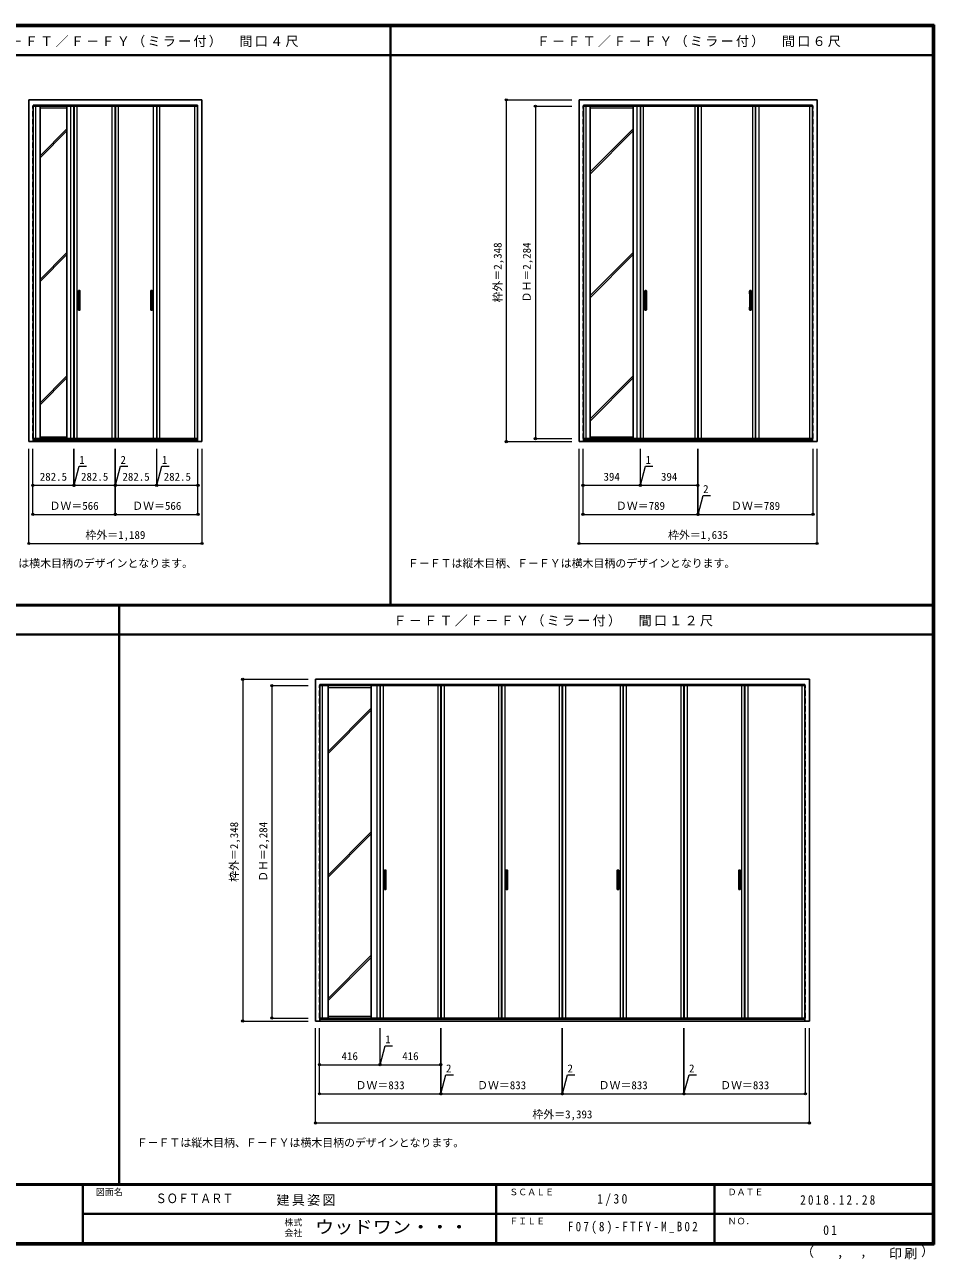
# Model space of a CAD drawing. Units: millimetres, scale not verified. Extents: x -6000 to 5700, y -4307 to 4175.
# Drawn here: x -549 to 5700, y -4307 to 4175 of the extents above; entities that cross this region are included whole.
import ezdxf
from ezdxf.enums import TextEntityAlignment as Align

# ---------------------------------------------------------------- set-up
doc = ezdxf.new("R2010")
doc.units = ezdxf.units.MM
doc.header["$LTSCALE"] = 30
doc.header["$PDMODE"] = 32
doc.header["$PDSIZE"] = 15
doc.linetypes.add('DASHED1', pattern=[1.8, 1.2, -0.6])
for name, color, linetype, lineweight in [('0-2_扉', 3, 'Continuous', 25), ('0-3_仕上げ', 7, 'Continuous', 18), ('0-4_枠', 3, 'Continuous', 25), ('0-7_取手GEK', 7, 'Continuous', 18), ('0-B_寸法', 7, 'Continuous', 9), ('0-C_ハッチ', 4, 'Continuous', 9), ('F-1_枠', 6, 'Continuous', 40)]:
    doc.layers.add(name, color=color, linetype=linetype, lineweight=lineweight)
doc.layers.add('0-A_文字', color=7, linetype='Continuous')
doc.layers.add('F-A_文字', color=7, linetype='Continuous')
doc.styles.add('HG明朝B', font='')
doc.styles.add('ＭＳ ゴシック', font='')
doc.styles.get('HG明朝B').set_extended_font_data('HG明朝B')
doc.styles.get('ＭＳ ゴシック').set_extended_font_data('MS Gothic')

msp = doc.modelspace()

# ---------------------------------------------------------------- linework, layer by layer
at = {"layer": '0-2_扉', "color": 4, "linetype": 'DASHED1', "lineweight": 9}
for p, q in [((-493, 1331), (-493, 3615)), ((-490.5, 3615), (-493, 3615)), ((638.5, 3615), (641, 3615)), ((641, 1331), (641, 3615)), ((3286.67, 1331), (3286.67, 3615)), ((3289.17, 3615), (3286.67, 3615)), ((4864.17, 3615), (4866.67, 3615)), ((4866.67, 1331), (4866.67, 3615)), ((-490.5, 1331), (-493, 1331)), ((638.5, 1331), (641, 1331)), ((3289.17, 1331), (3286.67, 1331)), ((4864.17, 1331), (4866.67, 1331)), ((1476, -2649.5), (1476, -365.5)), ((1478.5, -365.5), (1476, -365.5)), ((4811.5, -365.5), (4814, -365.5)), ((4814, -2649.5), (4814, -365.5)), ((1478.5, -2649.5), (1476, -2649.5)), ((4811.5, -2649.5), (4814, -2649.5))]:
    msp.add_line(p, q, dxfattribs=at)
at = {"layer": '0-2_扉'}
for p, q in [((-490.5, 3615), (-210.5, 3615)), ((-210.5, 1331), (-210.5, 3615)), ((73, 3615), (73, 1331)), ((75, 3615), (357.5, 3615)), ((75, 3615), (75, 1331)), ((357.5, 3615), (357.5, 1331)), ((358.5, 3615), (638.5, 3615)), ((358.5, 3615), (358.5, 1331)), ((3289.17, 3615), (3680.67, 3615)), ((3680.67, 1331), (3680.67, 3615)), ((3681.67, 3615), (4075.67, 3615)), ((3681.67, 1331), (3681.67, 3615)), ((4075.67, 3615), (4075.67, 1331)), ((4077.67, 3615), (4471.67, 3615)), ((4077.67, 3615), (4077.67, 1331)), ((4471.67, 3615), (4471.67, 1331)), ((4472.67, 3615), (4864.17, 3615)), ((4472.67, 3615), (4472.67, 1331)), ((-490.5, 1331), (-210.5, 1331)), ((-209.5, 1331), (73, 1331)), ((75, 1331), (357.5, 1331)), ((358.5, 1331), (638.5, 1331)), ((3289.17, 1331), (3680.67, 1331)), ((3681.67, 1331), (4075.67, 1331)), ((4077.67, 1331), (4471.67, 1331)), ((4472.67, 1331), (4864.17, 1331)), ((1478.5, -365.5), (1892, -365.5)), ((1892, -365.5), (1892, -2649.5)), ((1893, -365.5), (2309, -365.5)), ((1893, -365.5), (1893, -2649.5)), ((2309, -365.5), (2309, -2649.5)), ((2311, -365.5), (2727, -365.5)), ((2311, -365.5), (2311, -2649.5)), ((2727, -365.5), (2727, -2649.5)), ((2728, -365.5), (3144, -365.5)), ((2728, -365.5), (2728, -2649.5)), ((3144, -365.5), (3144, -2649.5)), ((3146, -365.5), (3146, -2649.5)), ((3146, -365.5), (3562, -365.5)), ((3562, -365.5), (3562, -2649.5)), ((3563, -365.5), (3979, -365.5)), ((3563, -365.5), (3563, -2649.5)), ((3979, -365.5), (3979, -2649.5)), ((3981, -365.5), (4397, -365.5)), ((3981, -365.5), (3981, -2649.5)), ((4397, -365.5), (4397, -2649.5)), ((4398, -365.5), (4398, -2649.5)), ((4398, -365.5), (4811.5, -365.5)), ((1478.5, -2649.5), (1892, -2649.5)), ((1893, -2649.5), (2309, -2649.5)), ((2311, -2649.5), (2727, -2649.5)), ((2728, -2649.5), (3144, -2649.5)), ((3146, -2649.5), (3562, -2649.5)), ((3563, -2649.5), (3979, -2649.5)), ((3981, -2649.5), (4397, -2649.5)), ((4398, -2649.5), (4811.5, -2649.5))]:
    msp.add_line(p, q, dxfattribs=at)
msp.add_lwpolyline([(-209.5, 1331), (-209.5, 3615), (73, 3615)], dxfattribs=at)
at = {"layer": '0-3_仕上げ'}
for p, q in [((-472, 1331), (-472, 3615)), ((-444, 3603), (-259.5, 3603)), ((-231.5, 1331), (-231.5, 3615)), ((-188.5, 1331), (-188.5, 3615)), ((52, 1331), (52, 3615)), ((96, 1331), (96, 3615)), ((336.5, 1331), (336.5, 3615)), ((379.5, 1331), (379.5, 3615)), ((620, 1331), (620, 3615)), ((3307.67, 1331), (3307.67, 3615)), ((3335.67, 3603), (3631.67, 3603)), ((3659.67, 1331), (3659.67, 3615)), ((3702.67, 1331), (3702.67, 3615)), ((4054.67, 3615), (4054.67, 1331)), ((4098.67, 3615), (4098.67, 1331)), ((4450.67, 3615), (4450.67, 1331)), ((4493.67, 3615), (4493.67, 1331)), ((4845.67, 1331), (4845.67, 3615)), ((-444, 1343), (-259.5, 1343)), ((3335.67, 1343), (3631.67, 1343)), ((1497, -2649.5), (1497, -365.5)), ((1536, -377.5), (1832, -377.5)), ((1871, -365.5), (1871, -2649.5)), ((1914, -365.5), (1914, -2649.5)), ((2288, -365.5), (2288, -2649.5)), ((2332, -365.5), (2332, -2649.5)), ((2706, -365.5), (2706, -2649.5)), ((2749, -365.5), (2749, -2649.5)), ((3123, -365.5), (3123, -2649.5)), ((3167, -365.5), (3167, -2649.5)), ((3541, -365.5), (3541, -2649.5)), ((3584, -365.5), (3584, -2649.5)), ((3958, -365.5), (3958, -2649.5)), ((4002, -365.5), (4002, -2649.5)), ((4376, -365.5), (4376, -2649.5)), ((4419, -365.5), (4419, -2649.5)), ((4793, -2649.5), (4793, -365.5)), ((1536, -2637.5), (1832, -2637.5))]:
    msp.add_line(p, q, dxfattribs=at)
at = {"layer": '0-3_仕上げ', "color": 3, "lineweight": 25}
for p, q in [((-444, 1331), (-444, 3615)), ((-259.5, 1331), (-259.5, 3615)), ((3335.67, 1331), (3335.67, 3615)), ((3631.67, 1331), (3631.67, 3615)), ((1536, -2649.5), (1536, -365.5)), ((1832, -2649.5), (1832, -365.5))]:
    msp.add_line(p, q, dxfattribs=at)
at = {"layer": '0-4_枠'}
for p, q in [((-520.5, 3658.5), (668.5, 3658.5)), ((-520.5, 1310.5), (-520.5, 3658.5)), ((668.5, 1310.5), (668.5, 3658.5)), ((3259.17, 1310.5), (3259.17, 3658.5)), ((3259.17, 3658.5), (4894.17, 3658.5)), ((4894.17, 1310.5), (4894.17, 3658.5)), ((-490.5, 3622.5), (638.5, 3622.5)), ((-490.5, 1310.5), (-490.5, 3622.5)), ((638.5, 1310.5), (638.5, 3622.5)), ((3289.17, 1310.5), (3289.17, 3622.5)), ((3289.17, 3622.5), (4864.17, 3622.5)), ((4864.17, 1310.5), (4864.17, 3622.5)), ((-520.5, 1310.5), (668.5, 1310.5)), ((-490.5, 1322.5), (638.5, 1322.5)), ((3259.17, 1310.5), (4894.17, 1310.5)), ((3289.17, 1322.5), (4864.17, 1322.5)), ((1448.5, -2670), (1448.5, -322)), ((1448.5, -322), (4841.5, -322)), ((4841.5, -2670), (4841.5, -322)), ((1478.5, -2670), (1478.5, -358)), ((1478.5, -358), (4811.5, -358)), ((4811.5, -2670), (4811.5, -358)), ((1448.5, -2670), (4841.5, -2670)), ((1478.5, -2658), (4811.5, -2658))]:
    msp.add_line(p, q, dxfattribs=at)
at = {"layer": '0-7_取手GEK'}
for p, q in [((-180.5, 2327), (-180.5, 2345)), ((-168.5, 2327), (-168.5, 2345)), ((316.5, 2327), (316.5, 2345)), ((328.5, 2327), (328.5, 2345)), ((3710.67, 2327), (3710.67, 2345)), ((3722.67, 2327), (3722.67, 2345)), ((4430.67, 2327), (4430.67, 2345)), ((4442.67, 2327), (4442.67, 2345)), ((-180.5, 2217), (-180.5, 2235)), ((-168.5, 2217), (-168.5, 2235)), ((316.5, 2217), (316.5, 2235)), ((328.5, 2217), (328.5, 2235)), ((3710.67, 2217), (3710.67, 2235)), ((3722.67, 2217), (3722.67, 2235)), ((4430.67, 2217), (4430.67, 2235)), ((4442.67, 2217), (4442.67, 2235)), ((1922, -1653.5), (1922, -1635.5)), ((1934, -1653.5), (1934, -1635.5)), ((2757, -1653.5), (2757, -1635.5)), ((2769, -1653.5), (2769, -1635.5)), ((3521, -1653.5), (3521, -1635.5)), ((3533, -1653.5), (3533, -1635.5)), ((4356, -1653.5), (4356, -1635.5)), ((4368, -1653.5), (4368, -1635.5)), ((1922, -1763.5), (1922, -1745.5)), ((1934, -1763.5), (1934, -1745.5)), ((2757, -1763.5), (2757, -1745.5)), ((2769, -1763.5), (2769, -1745.5)), ((3521, -1763.5), (3521, -1745.5)), ((3533, -1763.5), (3533, -1745.5)), ((4356, -1763.5), (4356, -1745.5)), ((4368, -1763.5), (4368, -1745.5))]:
    msp.add_line(p, q, dxfattribs=at)
at = {"layer": '0-7_取手GEK', "color": 3, "lineweight": 25}
for p, q in [((-179.5, 2215), (-179.5, 2347)), ((-170.5, 2348), (-178.5, 2348)), ((-169.5, 2215), (-169.5, 2347)), ((317.5, 2215), (317.5, 2347)), ((326.5, 2348), (318.5, 2348)), ((327.5, 2215), (327.5, 2347)), ((3711.67, 2215), (3711.67, 2347)), ((3720.67, 2348), (3712.67, 2348)), ((3721.67, 2215), (3721.67, 2347)), ((4431.67, 2215), (4431.67, 2347)), ((4440.67, 2348), (4432.67, 2348)), ((4441.67, 2215), (4441.67, 2347)), ((-178.5, 2214), (-170.5, 2214)), ((318.5, 2214), (326.5, 2214)), ((3712.67, 2214), (3720.67, 2214)), ((4432.67, 2214), (4440.67, 2214)), ((1923, -1765.5), (1923, -1633.5)), ((1932, -1632.5), (1924, -1632.5)), ((1933, -1765.5), (1933, -1633.5)), ((2758, -1765.5), (2758, -1633.5)), ((2767, -1632.5), (2759, -1632.5)), ((2768, -1765.5), (2768, -1633.5)), ((3522, -1765.5), (3522, -1633.5)), ((3531, -1632.5), (3523, -1632.5)), ((3532, -1765.5), (3532, -1633.5)), ((4357, -1765.5), (4357, -1633.5)), ((4366, -1632.5), (4358, -1632.5)), ((4367, -1765.5), (4367, -1633.5)), ((1924, -1766.5), (1932, -1766.5)), ((2759, -1766.5), (2767, -1766.5)), ((3523, -1766.5), (3531, -1766.5)), ((4358, -1766.5), (4366, -1766.5))]:
    msp.add_line(p, q, dxfattribs=at)
at = {"layer": '0-7_取手GEK'}
for centre, start, end in [((-179.5, 2345), 90, 180), ((-179.5, 2327), 180, 270), ((-169.5, 2345), 0, 90), ((-169.5, 2327), 270, 0), ((317.5, 2345), 90, 180), ((317.5, 2327), 180, 270), ((327.5, 2345), 0, 90), ((327.5, 2327), 270, 0), ((3711.67, 2345), 90, 180), ((3711.67, 2327), 180, 270), ((3721.67, 2345), 0, 90), ((3721.67, 2327), 270, 0), ((4431.67, 2345), 90, 180), ((4431.67, 2327), 180, 270), ((4441.67, 2345), 0, 90), ((4441.67, 2327), 270, 0), ((-179.5, 2235), 90, 180), ((-179.5, 2217), 180, 270), ((-169.5, 2235), 0, 90), ((-169.5, 2217), 270, 0), ((317.5, 2235), 90, 180), ((317.5, 2217), 180, 270), ((327.5, 2235), 0, 90), ((327.5, 2217), 270, 0), ((3711.67, 2235), 90, 180), ((3711.67, 2217), 180, 270), ((3721.67, 2235), 0, 90), ((3721.67, 2217), 270, 0), ((4431.67, 2235), 90, 180), ((4431.67, 2217), 180, 270), ((4441.67, 2235), 0, 90), ((4441.67, 2217), 270, 0), ((1923, -1635.5), 90, 180), ((1923, -1653.5), 180, 270), ((1933, -1635.5), 0, 90), ((1933, -1653.5), 270, 0), ((2758, -1635.5), 90, 180), ((2758, -1653.5), 180, 270), ((2768, -1635.5), 0, 90), ((2768, -1653.5), 270, 0), ((3522, -1635.5), 90, 180), ((3522, -1653.5), 180, 270), ((3532, -1635.5), 0, 90), ((3532, -1653.5), 270, 0), ((4357, -1635.5), 90, 180), ((4357, -1653.5), 180, 270), ((4367, -1635.5), 0, 90), ((4367, -1653.5), 270, 0), ((1923, -1745.5), 90, 180), ((1923, -1763.5), 180, 270), ((1933, -1745.5), 0, 90), ((1933, -1763.5), 270, 0), ((2758, -1745.5), 90, 180), ((2758, -1763.5), 180, 270), ((2768, -1745.5), 0, 90), ((2768, -1763.5), 270, 0), ((3522, -1745.5), 90, 180), ((3522, -1763.5), 180, 270), ((3532, -1745.5), 0, 90), ((3532, -1763.5), 270, 0), ((4357, -1745.5), 90, 180), ((4357, -1763.5), 180, 270), ((4367, -1745.5), 0, 90), ((4367, -1763.5), 270, 0)]:
    msp.add_arc(centre, 1, start, end, dxfattribs=at)
at = {"layer": '0-7_取手GEK', "color": 3, "lineweight": 25}
for centre, start, end in [((-178.5, 2347), 90, 180), ((-170.5, 2347), 0, 90), ((318.5, 2347), 90, 180), ((326.5, 2347), 0, 90), ((3712.67, 2347), 90, 180), ((3720.67, 2347), 0, 90), ((4432.67, 2347), 90, 180), ((4440.67, 2347), 0, 90), ((-178.5, 2215), 180, 270), ((-170.5, 2215), 270, 0), ((318.5, 2215), 180, 270), ((326.5, 2215), 270, 0), ((3712.67, 2215), 180, 270), ((3720.67, 2215), 270, 0), ((4432.67, 2215), 180, 270), ((4440.67, 2215), 270, 0), ((1924, -1633.5), 90, 180), ((1932, -1633.5), 0, 90), ((2759, -1633.5), 90, 180), ((2767, -1633.5), 0, 90), ((3523, -1633.5), 90, 180), ((3531, -1633.5), 0, 90), ((4358, -1633.5), 90, 180), ((4366, -1633.5), 0, 90), ((1924, -1765.5), 180, 270), ((1932, -1765.5), 270, 0), ((2759, -1765.5), 180, 270), ((2767, -1765.5), 270, 0), ((3523, -1765.5), 180, 270), ((3531, -1765.5), 270, 0), ((4358, -1765.5), 180, 270), ((4366, -1765.5), 270, 0)]:
    msp.add_arc(centre, 1, start, end, dxfattribs=at)
at = {"layer": '0-B_寸法', "color": 4}
for p, q in [((2759.17, 3658.5), (2759.17, 1310.5)), ((2759.17, 3658.5), (3209.17, 3658.5)), ((2959.17, 3615), (2959.17, 1331)), ((2959.17, 3615), (3209.17, 3615)), ((2759.17, 1310.5), (3209.17, 1310.5)), ((2959.17, 1331), (3209.17, 1331)), ((-520.5, 610.5), (-520.5, 1260.5)), ((-493, 810.5), (-493, 1260.5)), ((-210.5, 1010.5), (-210.5, 1260.5)), ((73, 810.5), (73, 1260.5)), ((75, 810.5), (75, 1260.5)), ((357.5, 1010.5), (357.5, 1260.5)), ((641, 810.5), (641, 1260.5)), ((668.5, 1260.5), (668.5, 610.5)), ((3259.17, 610.5), (3259.17, 1260.5)), ((3286.67, 810.5), (3286.67, 1260.5)), ((4075.67, 810.5), (4075.67, 1260.5)), ((4894.17, 610.5), (4894.17, 1260.5)), ((74, 1010.5), (108.95, 1140.93)), ((108.95, 1140.93), (159.73, 1140.93)), ((-493, 1010.5), (-210.5, 1010.5)), ((-209.5, 1010.5), (73, 1010.5)), ((73, 1010.5), (75, 1010.5)), ((75, 1010.5), (357.5, 1010.5)), ((358.5, 1010.5), (641, 1010.5)), ((3681.67, 1010.5), (4075.67, 1010.5)), ((-493, 810.5), (73, 810.5)), ((75, 810.5), (641, 810.5)), ((3286.67, 810.5), (4075.67, 810.5)), ((-520.5, 610.5), (668.5, 610.5)), ((3259.17, 610.5), (4894.17, 610.5)), ((948.5, -322), (948.5, -2670)), ((948.5, -322), (1398.5, -322)), ((1148.5, -365.5), (1148.5, -2649.5)), ((1148.5, -365.5), (1398.5, -365.5)), ((948.5, -2670), (1398.5, -2670)), ((1148.5, -2649.5), (1398.5, -2649.5)), ((1448.5, -3370), (1448.5, -2720)), ((1476, -3170), (1476, -2720)), ((2309, -3170), (2309, -2720)), ((1893, -2970), (2309, -2970)), ((1476, -3170), (2309, -3170))]:
    msp.add_line(p, q, dxfattribs=at)
for points in [[(-210.5, 1010.5), (-209.5, 1010.5), (-209.5, 1260.5)], [(357.5, 1010.5), (358.5, 1010.5), (358.5, 1260.5)], [(3286.67, 1010.5), (3680.67, 1010.5), (3680.67, 1260.5)], [(3680.67, 1010.5), (3681.67, 1010.5), (3681.67, 1260.5)], [(4075.67, 810.5), (4077.67, 810.5), (4077.67, 1260.5)], [(4077.67, 810.5), (4866.67, 810.5), (4866.67, 1260.5)], [(-210, 1010.5), (-175.05, 1140.93), (-124.27, 1140.93)], [(358, 1010.5), (392.95, 1140.93), (443.73, 1140.93)], [(3681.17, 1010.5), (3716.11, 1140.93), (3766.9, 1140.93)], [(4076.67, 810.5), (4111.61, 940.93), (4162.4, 940.93)], [(1448.5, -3370), (4841.5, -3370), (4841.5, -2720)], [(1476, -2970), (1892, -2970), (1892, -2720)], [(1892, -2970), (1893, -2970), (1893, -2720)], [(2309, -3170), (2311, -3170), (2311, -2720)], [(2311, -3170), (3144, -3170), (3144, -2720)], [(3144, -3170), (3146, -3170), (3146, -2720)], [(3146, -3170), (3979, -3170), (3979, -2720)], [(3979, -3170), (3981, -3170), (3981, -2720)], [(3981, -3170), (4814, -3170), (4814, -2720)], [(1892.5, -2970), (1927.45, -2839.57), (1978.23, -2839.57)], [(2310, -3170), (2344.95, -3039.57), (2395.73, -3039.57)], [(3145, -3170), (3179.95, -3039.57), (3230.73, -3039.57)], [(3980, -3170), (4014.95, -3039.57), (4065.73, -3039.57)]]:
    msp.add_lwpolyline(points, dxfattribs=at)
at = {"layer": '0-B_寸法'}
for p in [(2759.17, 3658.5), (2959.17, 3615), (2759.17, 1310.5), (2959.17, 1331), (-493, 1010.5), (-210.5, 1010.5), (-209.5, 1010.5), (73, 1010.5), (75, 1010.5), (357.5, 1010.5), (358.5, 1010.5), (641, 1010.5), (3286.67, 1010.5), (3680.67, 1010.5), (3681.67, 1010.5), (4075.67, 1010.5), (-493, 810.5), (73, 810.5), (75, 810.5), (641, 810.5), (3286.67, 810.5), (4075.67, 810.5), (4077.67, 810.5), (4866.67, 810.5), (-520.5, 610.5), (668.5, 610.5), (3259.17, 610.5), (4894.17, 610.5), (948.5, -322), (1148.5, -365.5), (948.5, -2670), (1148.5, -2649.5), (1476, -2970), (1892, -2970), (1893, -2970), (2309, -2970), (1476, -3170), (2309, -3170), (2311, -3170), (3144, -3170), (3146, -3170), (3979, -3170), (3981, -3170), (4814, -3170), (1448.5, -3370), (4841.5, -3370)]:
    msp.add_point(p, dxfattribs=at)
at = {"layer": '0-C_ハッチ'}
for p, q in [((-444, 3274.8), (-259.5, 3459.3)), ((-444, 3260.65), (-259.5, 3445.15)), ((3335.67, 3163.3), (3631.67, 3459.3)), ((3335.67, 3149.15), (3631.67, 3445.15)), ((-444, 2425.27), (-259.5, 2609.77)), ((-444, 2411.13), (-259.5, 2595.63)), ((3335.67, 2313.77), (3631.67, 2609.77)), ((3335.67, 2299.63), (3631.67, 2595.63)), ((-444, 1577.74), (-259.5, 1762.24)), ((-444, 1563.6), (-259.5, 1748.1)), ((3335.67, 1466.24), (3631.67, 1762.24)), ((3335.67, 1452.1), (3631.67, 1748.1)), ((1536, -817.2), (1832, -521.2)), ((1536, -831.35), (1832, -535.35)), ((1536, -1666.73), (1832, -1370.73)), ((1536, -1680.88), (1832, -1384.88)), ((1536, -2514.26), (1832, -2218.26)), ((1536, -2528.4), (1832, -2232.4))]:
    msp.add_line(p, q, dxfattribs=at)
at = {"layer": 'F-1_枠'}
for p, q in [((-6000, 4175), (5700, 4175)), ((-6000, 4170), (5700, 4170)), ((-6000, 4165), (5700, 4165)), ((1963.33, 190.5), (1963.33, 4175)), ((5690, 4175), (5690, -4205)), ((5695, 4175), (5695, -4205)), ((5700, 4175), (5700, -4205)), ((-6000, 3965), (5700, 3965)), ((-6000, 190.5), (5700, 190.5)), ((-6000, 187.5), (5700, 187.5)), ((-6000, 184.5), (5700, 184.5)), ((100, -3790), (100, 184.5)), ((-6000, -15.5), (5700, -15.5)), ((5700, -3790), (-6000, -3790)), ((5700, -3795), (-6000, -3795)), ((-150, -3795), (-150, -4195)), ((2690, -3795), (2690, -4195)), ((4190, -3795), (4190, -4195)), ((-150, -3995), (5690, -3995.01)), ((5700, -4195), (-6000, -4195)), ((5700, -4200), (-6000, -4200)), ((5700, -4205), (-6000, -4205))]:
    msp.add_line(p, q, dxfattribs=at)

# ---------------------------------------------------------------- texts
at = {"layer": '0-A_文字', "style": 'ＭＳ ゴシック'}
for p in [(-1643.33, 430.5), (2083.33, 430.5), (220, -3550)]:
    msp.add_text('Ｆ－ＦＴは縦木目柄、Ｆ－ＦＹは横木目柄のデザインとなります。', height=54.99, dxfattribs=at).set_placement(p, align=Align.BOTTOM_LEFT)
at = {"layer": '0-A_文字', "char_height": 65.98, "attachment_point": 7, "style": 'ＭＳ ゴシック'}
for s, insert in [('\\T1.17;Ｆ－ＦＴ／Ｆ－ＦＹ（ミラー付）\u3000間口４尺', (-758.75, 4020)), ('\\T1.17;Ｆ－ＦＴ／Ｆ－ＦＹ（ミラー付）\u3000間口６尺', (2967.92, 4020)), ('\\T1.17;Ｆ－ＦＴ／Ｆ－ＦＹ（ミラー付）\u3000間口１２尺', (1983.75, 39.5))]:
    msp.add_mtext(s, dxfattribs=dict(at, insert=insert))
at = {"layer": '0-B_寸法', "style": 'ＭＳ ゴシック'}
for s, p in [('枠外＝2,348', (2744.17, 2266.75)), ('ＤＨ＝2,284', (2944.17, 2266.75)), ('枠外＝2,348', (933.5, -1713.75)), ('ＤＨ＝2,284', (1133.5, -1713.75))]:
    msp.add_text(s, height=54.99, rotation=90, dxfattribs=at).set_placement(p, align=Align.BOTTOM_LEFT)
for s, p in [('1', (-175.05, 1140.93)), ('2', (108.95, 1140.93)), ('1', (392.95, 1140.93)), ('1', (3716.11, 1140.93)), ('282.5', (-445.5, 1025.5)), ('282.5', (-162, 1025.5)), ('282.5', (122.5, 1025.5)), ('282.5', (406, 1025.5)), ('394', (3427.42, 1025.5)), ('394', (3822.42, 1025.5)), ('2', (4111.61, 940.93)), ('ＤＷ＝566', (-378.75, 825.5)), ('ＤＷ＝566', (189.25, 825.5)), ('ＤＷ＝789', (3512.42, 825.5)), ('ＤＷ＝789', (4303.42, 825.5)), ('枠外＝1,189', (-132.25, 625.5)), ('枠外＝1,635', (3870.42, 625.5)), ('1', (1927.45, -2839.57)), ('416', (1627.75, -2955)), ('416', (2044.75, -2955)), ('2', (2344.95, -3039.57)), ('2', (3179.95, -3039.57)), ('2', (4014.95, -3039.57)), ('ＤＷ＝833', (1723.75, -3155)), ('ＤＷ＝833', (2558.75, -3155)), ('ＤＷ＝833', (3393.75, -3155)), ('ＤＷ＝833', (4228.75, -3155)), ('枠外＝3,393', (2938.75, -3355))]:
    msp.add_text(s, height=54.99, dxfattribs=at).set_placement(p, align=Align.BOTTOM_LEFT)
at = {"layer": 'F-A_文字', "style": 'ＭＳ ゴシック'}
for s, height, p in [('図面名', 43.99, (-60, -3880)), ('ＳＣＡＬＥ', 43.99, (2780, -3880)), ('ＤＡＴＥ', 43.99, (4280, -3880)), ('株式', 43.99, (1235, -4089)), ('ＦＩＬＥ', 43.99, (2780, -4080)), ('ＮＯ．', 43.99, (4280, -4080)), ('会社', 43.99, (1235, -4161)), ('（', 65.98, (4784.03, -4308.31)), ('）', 65.98, (5608.4, -4304.13)), (',', 65.98, (5031.28, -4308.31)), (',', 65.98, (5190.2, -4305.53))]:
    msp.add_text(s, height=height, dxfattribs=at).set_placement(p, align=Align.BOTTOM_LEFT)
at = {"layer": 'F-A_文字'}
for s, height, style, width, p in [('ＳＯＦＴＡＲＴ', 65.98, 'HG明朝B', 0.85, (350, -3940.79)), ('ウッドワン・・・', 87.98, 'ＭＳ ゴシック', 1.1, (1445, -4155))]:
    msp.add_text(s, height=height, dxfattribs=dict(at, style=style, width=width)).set_placement(p, align=Align.BOTTOM_LEFT)
at = {"layer": 'F-A_文字', "char_height": 65.98, "attachment_point": 7, "style": 'ＭＳ ゴシック'}
for s, insert in [('\\T1.17;建具姿図', (1180.42, -3940)), ('\\T1.38;\\W0.9;1/30', (3383.75, -3940)), ('\\T1.39;\\W0.85;2018.12.28', (4778.75, -3932.5)), ('\\T1.4;\\W0.85;F07(8)-FTFY-M_B02', (3182.14, -4132.14)), ('\\T1.36;\\W0.9;01', (4936.25, -4140)), ('\\T1.17;印刷', (5388.15, -4306.92))]:
    msp.add_mtext(s, dxfattribs=dict(at, insert=insert))

doc.saveas('drawing.dxf')
